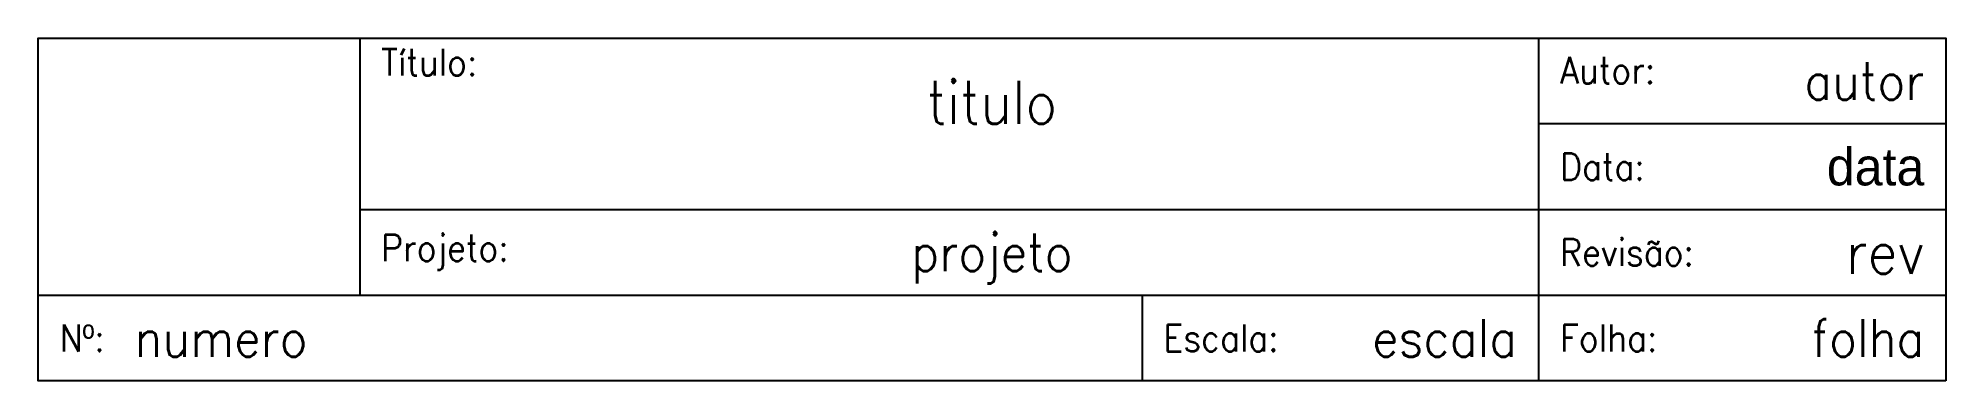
# Model space of a CAD drawing. Header units: millimetres. Extents: x -178 to 0, y 0 to 32.
import ezdxf
from ezdxf.enums import TextEntityAlignment as Align

# ---------------------------------------------------------------- set-up
doc = ezdxf.new("R2010")
doc.units = ezdxf.units.MM
doc.layers.get('0').update_dxf_attribs({"lineweight": 25})
doc.layers.add('PAGE', color=178, linetype='Continuous', lineweight=25, true_color=0x000000)
doc.styles.add('textstyle11', font='Standard')
doc.styles.add('textstyle12', font='Standard')
doc.styles.add('textstyle13', font='Standard')
doc.styles.add('textstyle14', font='Standard')
doc.styles.add('textstyle15', font='Standard')
doc.styles.add('textstyle16', font='Standard')
doc.styles.add('textstyle17', font='Standard')
doc.styles.add('textstyle18', font='Standard')
doc.styles.add('textstyle19', font='Standard')
doc.styles.add('textstyle20', font='Standard')
doc.styles.add('textstyle21', font='Unicode')
doc.styles.add('textstyle22', font='Standard')
doc.styles.add('textstyle23', font='Standard')
doc.styles.add('textstyle24', font='Standard')
doc.styles.add('textstyle25', font='Standard')
doc.styles.add('textstyle26', font='Standard')

msp = doc.modelspace()

# ---------------------------------------------------------------- linework, layer by layer
at = {"flags": 128}
msp.add_lwpolyline([(0, 0), (-178, 0), (-178, 32), (0, 32)], close=True, dxfattribs=at)
at = {"layer": 'PAGE'}
for p, q in [((-148, 32), (-148, 8)), ((-38, 32), (-38, 0)), ((0, 24), (-38, 24)), ((-148, 16), (0, 16)), ((-178, 8), (0, 8)), ((-75, 8), (-75, 0))]:
    msp.add_line(p, q, dxfattribs=at)

# ---------------------------------------------------------------- texts
at = {"style": 'textstyle26'}
msp.add_attdef('projeto', text='Projeto', height=3.5, dxfattribs=at).set_placement((-89, 12), align=Align.MIDDLE_CENTER)
at = {"layer": 'PAGE', "char_height": 2.5}
for s, insert, attachment_point, style in [('Título:', (-146, 31), 1, 'textstyle11'), ('Autor:', (-36, 29), 4, 'textstyle14'), ('Data:', (-36, 20), 4, 'textstyle15'), ('Projeto:', (-146, 12), 4, 'textstyle25'), ('Revisão:', (-36, 12), 4, 'textstyle12'), ('Nº:', (-176, 4), 4, 'textstyle17'), ('Escala:', (-73, 4), 4, 'textstyle16'), ('Folha:', (-36, 4), 4, 'textstyle13')]:
    msp.add_mtext(s, dxfattribs=dict(at, insert=insert, attachment_point=attachment_point, style=style))
at = {"layer": 'PAGE'}
for tag, text, height, style, p in [('autor', 'J. Smith', 3.5, 'textstyle24', (-2, 28)), ('data', '01/10/1987', 3.5, 'textstyle21', (-2, 20)), ('rev', 'A', 4, 'textstyle22', (-2, 12)), ('escala', '1:1', 3.5, 'textstyle20', (-40, 4)), ('folha', '1/1', 3.5, 'textstyle23', (-2, 4))]:
    msp.add_attdef(tag, text=text, height=height, dxfattribs=dict(at, style=style)).set_placement(p, align=Align.MIDDLE_RIGHT)
at = {"layer": 'PAGE', "style": 'textstyle18'}
msp.add_attdef('titulo', text='TITULO', height=4, dxfattribs=at).set_placement((-89, 26), align=Align.MIDDLE_CENTER)
at = {"layer": 'PAGE', "style": 'textstyle19'}
msp.add_attdef('numero', text='001', height=3.5, dxfattribs=at).set_placement((-169, 4), align=Align.MIDDLE_LEFT)

doc.saveas('drawing.dxf')
